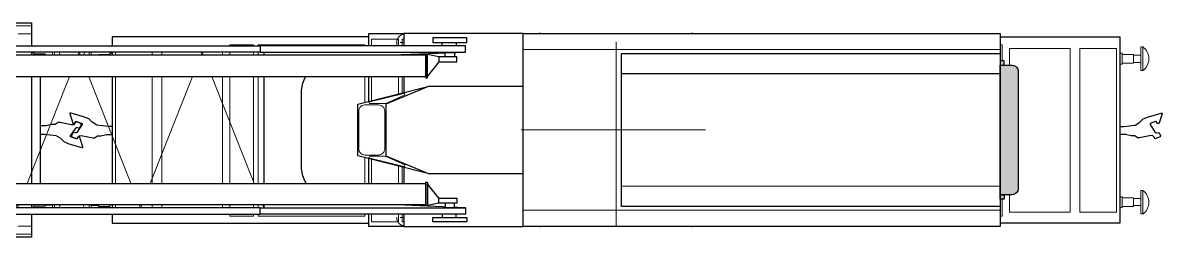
# Model space of a CAD drawing. Header units: millimetres. Extents: x -43929 to 22019, y 6537 to 66314.
# Drawn here: x -19277 to -753, y 9101 to 12576 of the extents above; entities that cross this region are included whole.
import ezdxf

# ---------------------------------------------------------------- set-up
doc = ezdxf.new("R2010")
doc.units = ezdxf.units.MM
doc.set_wipeout_variables(frame=1)
for name, pattern in [('CENTER', [16, 10, -2, 2, -2]), ('HIDDEN', [9.525, 6.35, -3.175]), ('K5LT_AXLED', [19.5, 15, -1.5, 1.5, -1.5])]:
    doc.linetypes.add(name, pattern=pattern)
for name, color, linetype, lineweight in [('1', 7, 'Continuous', 35), ('1 @ 1', 7, 'Continuous', 35), ('axes', 40, 'CENTER', 0), ('hatch2', 7, 'Continuous', 9), ('hid1', 7, 'HIDDEN', 0), ('hid3', 7, 'HIDDEN', 18), ('line2', 7, 'Continuous', 18), ('line3', 7, 'Continuous', 25)]:
    doc.layers.add(name, color=color, linetype=linetype, lineweight=lineweight)
doc.layers.add('help', color=4, linetype='Continuous', lineweight=0, plot=False)
doc.layers.add('line1', color=5, linetype='Continuous', true_color=0x0000ff)

# ---------------------------------------------------------------- blocks, each defined once
blk = doc.blocks.new('A$C697A24B6')
at = {"layer": 'line2', "ltscale": 1000}
for p, q in [((236, -115), (371, 5)), ((-46, -368), (88, -247))]:
    blk.add_line(p, q, dxfattribs=at)
for points in [[(263, 110), (271, 117), (209, 187), (196, 175)], [(263, 110), (271, 117), (371, 5), (663, -439), (523, -561), (360, -705), (-46, -368), (-146, -256), (-121, -233)], [(-196, -175), (-209, -187), (-146, -256), (-121, -233)]]:
    blk.add_lwpolyline(points, dxfattribs=at)
blk.add_arc((19, 14), 243, 359.7752, 0.2312, dxfattribs=at)
blk = doc.blocks.new('A$C575E5054')
at = {"layer": 'hid3', "ltscale": 1000}
blk.add_blockref('A$C697A24B6', (-1260, 1313), dxfattribs=at)
at = {"layer": 'hid3', "ltscale": 1000, "xscale": -1}
blk.add_blockref('A$C697A24B6', (1260, 1313), dxfattribs=at)
at = {"layer": 'hid3', "ltscale": 1000, "xscale": -1, "rotation": 180}
blk.add_blockref('A$C697A24B6', (-1260, -1313), dxfattribs=at)
at = {"layer": 'hid3', "ltscale": 1000, "rotation": 180}
blk.add_blockref('A$C697A24B6', (1260, -1313), dxfattribs=at)
blk = doc.blocks.new('A$C04AA4361')
at = {"layer": 'hid1', "ltscale": 100}
blk.add_line((-3420, 1556), (-1203, 1565), dxfattribs=at)
for points in [[(-3430, 1499), (-3429, 1419), (-3509, 1418)], [(-3349, 1419), (-3429, 1419), (-3429, 1339)], [(-1361, 1304), (-1241, 1305), (-1242, 1425)], [(-1241, 1185), (-1241, 1305), (-1121, 1306)], [(-1280, 1045), (-1733, 1178), (-3438, 1282)]]:
    blk.add_lwpolyline(points, dxfattribs=at)
for centre, radius in [((-3429, 1419), 137), ((-1241, 1305), 263)]:
    blk.add_circle(centre, radius, dxfattribs=at)
blk = doc.blocks.new('платформа ЕДК-1000_план ТРАНСПОРТ.')
blk.add_wipeout([(790477, 157191), (790477, 157444), (790435, 157444), (790435, 157462), (790253, 157462), (790253, 157477), (790133, 157477), (790133, 157341), (790102, 157341), (790044, 157399), (790004, 157531), (790031, 157640), (790102, 157721), (790133, 157721), (790133, 157592), (790253, 157592), (790253, 157604), (790435, 157604), (790435, 157619), (790477, 157619), (790477, 158630), (790383, 158630), (790293, 158608), (790235, 158608), (790187, 158574), (790158, 158574), (789969, 158613), (789941, 158609), (789913, 158580), (789905, 158559), (789818, 158592), (789813, 158613), (789841, 158664), (789878, 158657), (789888, 158657), (789901, 158664), (789985, 158791), (789985, 158808), (789897, 158839), (789885, 158839), (789868, 158815), (789859, 158807), (789850, 158807), (789837, 158816), (789787, 158970), (789787, 158978), (789806, 158978), (790011, 158919), (790095, 158883), (790150, 158828), (790226, 158783), (790411, 158760), (790477, 158760), (790477, 159772), (790435, 159772), (790435, 159786), (790253, 159786), (790253, 159799), (790133, 159799), (790133, 159670), (790102, 159670), (790033, 159747), (790004, 159853), (790030, 159967), (790102, 160050), (790133, 160050), (790133, 159914), (790253, 159914), (790253, 159928), (790435, 159928), (790435, 159947), (790477, 159947), (790477, 160214), (794650, 160214), (794650, 160268), (802683, 160268), (802683, 160214), (806855, 160214), (806855, 159947), (806897, 159947), (806897, 159928), (807079, 159928), (807079, 159914), (807199, 159914), (807199, 160050), (807231, 160050), (807313, 159943), (807329, 159852), (807297, 159741), (807231, 159670), (807199, 159670), (807199, 159799), (807079, 159799), (807079, 159786), (806897, 159786), (806897, 159772), (806855, 159772), (806855, 158760), (806922, 158760), (807107, 158783), (807183, 158828), (807238, 158883), (807322, 158919), (807527, 158978), (807546, 158978), (807546, 158970), (807496, 158816), (807484, 158807), (807474, 158807), (807465, 158815), (807448, 158839), (807436, 158839), (807348, 158808), (807348, 158791), (807432, 158664), (807445, 158657), (807455, 158657), (807492, 158664), (807520, 158613), (807515, 158592), (807428, 158559), (807420, 158580), (807392, 158609), (807364, 158613), (807175, 158574), (807146, 158574), (807098, 158608), (807040, 158608), (806950, 158630), (806855, 158630), (806855, 157619), (806897, 157619), (806897, 157604), (807079, 157604), (807079, 157592), (807199, 157592), (807199, 157721), (807231, 157721), (807306, 157632), (807329, 157531), (807298, 157416), (807231, 157341), (807199, 157341), (807199, 157477), (807079, 157477), (807079, 157462), (806897, 157462), (806897, 157444), (806855, 157444), (806855, 157191), (802683, 157191), (802683, 157138), (794650, 157138), (794650, 157191)]).dxf.layer = 'hatch2'
at = {"layer": 'axes', "color": 30, "linetype": 'K5LT_AXLED', "ltscale": 200, "true_color": 0xff8000}
for p, q in [((798666, 160268), (798666, 157138)), ((797134, 158703), (800199, 158703))]:
    blk.add_line(p, q, dxfattribs=at)
at = {"layer": 'hid1', "ltscale": 100}
for radius in [1350, 1027]:
    blk.add_circle((798666, 158695), radius, dxfattribs=at)
at = {"layer": 'line1', "color": 5, "ltscale": 1000, "true_color": 0x0000ff}
for points in [[(794650, 160268), (802683, 160268), (802683, 157138), (794650, 157138)], [(790477, 157191), (794650, 157191), (794650, 160214), (790477, 160214)], [(806855, 157191), (802683, 157191), (802683, 160214), (806855, 160214)]]:
    blk.add_lwpolyline(points, close=True, dxfattribs=at)
for points in [[(790478, 158760), (790411, 158760), (790226, 158783), (790150, 158828), (790095, 158883), (790011, 158919), (789806, 158978), (789787, 158978), (789787, 158970), (789837, 158816), (789850, 158807), (789859, 158807), (789868, 158815), (789885, 158839), (789897, 158839), (789985, 158808), (789985, 158800), (789985, 158791), (789901, 158664), (789888, 158657), (789878, 158657), (789841, 158664), (789813, 158613), (789818, 158592), (789905, 158559), (789913, 158580), (789941, 158609), (789969, 158613), (790158, 158574), (790187, 158574), (790235, 158608), (790293, 158608), (790383, 158630), (790477, 158630)], [(806855, 158760), (806922, 158760), (807107, 158783), (807183, 158828), (807238, 158883), (807322, 158919), (807527, 158978), (807546, 158978), (807546, 158970), (807496, 158816), (807484, 158807), (807474, 158807), (807465, 158815), (807448, 158839), (807436, 158839), (807348, 158808), (807348, 158800), (807348, 158791), (807432, 158664), (807445, 158657), (807455, 158657), (807492, 158664), (807520, 158613), (807515, 158592), (807428, 158559), (807420, 158580), (807392, 158609), (807364, 158613), (807175, 158574), (807146, 158574), (807098, 158608), (807040, 158608), (806950, 158630), (806856, 158630)]]:
    blk.add_lwpolyline(points, dxfattribs=at)
blk.add_circle((798666, 158695), 1283, dxfattribs=at)
at = {"layer": 'line2', "ltscale": 1000}
for points in [[(790102, 160050), (790133, 160050), (790133, 159670), (790102, 159670)], [(792390, 157306), (792771, 157306), (792771, 160085), (792390, 160085)], [(792850, 157306), (794582, 157306), (794582, 160085), (792850, 160085)], [(794692, 160176), (795131, 160176), (795131, 157214), (794692, 157214)], [(795191, 160176), (796221, 160176), (796221, 157214), (795191, 157214)], [(796342, 160176), (797306, 160176), (797306, 157214), (796342, 157214)], [(800991, 160176), (800027, 160176), (800027, 157214), (800991, 157214)], [(802142, 160176), (801111, 160176), (801111, 157214), (802142, 157214)], [(802641, 160176), (802201, 160176), (802201, 157214), (802641, 157214)], [(804482, 157306), (802751, 157306), (802751, 160085), (804482, 160085)], [(804942, 157306), (804561, 157306), (804561, 160085), (804942, 160085)], [(807231, 160050), (807199, 160050), (807199, 159670), (807231, 159670)], [(790253, 159799), (790133, 159799), (790133, 159914), (790253, 159914)], [(790435, 159786), (790253, 159786), (790253, 159928), (790435, 159928)], [(790477, 159772), (790435, 159772), (790435, 159947), (790477, 159947)], [(790530, 157369), (791126, 157369), (791126, 160024), (790530, 160024)], [(791284, 157369), (792269, 157369), (792269, 160024), (791284, 160024)], [(806048, 157369), (805063, 157369), (805063, 160024), (806048, 160024)], [(806802, 157369), (806206, 157369), (806206, 160024), (806802, 160024)], [(806855, 159772), (806897, 159772), (806897, 159947), (806855, 159947)], [(806897, 159786), (807079, 159786), (807079, 159928), (806897, 159928)], [(807079, 159799), (807199, 159799), (807199, 159914), (807079, 159914)], [(790102, 157341), (790133, 157341), (790133, 157721), (790102, 157721)], [(807231, 157341), (807199, 157341), (807199, 157721), (807231, 157721)], [(790253, 157592), (790133, 157592), (790133, 157477), (790253, 157477)], [(790435, 157604), (790253, 157604), (790253, 157462), (790435, 157462)], [(790477, 157619), (790435, 157619), (790435, 157444), (790477, 157444)], [(806855, 157619), (806897, 157619), (806897, 157444), (806855, 157444)], [(806897, 157604), (807079, 157604), (807079, 157462), (806897, 157462)], [(807079, 157592), (807199, 157592), (807199, 157477), (807079, 157477)]]:
    blk.add_lwpolyline(points, close=True, dxfattribs=at)
for centre, start, end in [((790237, 159859), 125.378, 234.622), ((807095, 159859), 305.378, 54.622), ((790237, 157531), 125.378, 234.622), ((807095, 157531), 305.378, 54.622)]:
    blk.add_arc(centre, 234, start, end, dxfattribs=at)
at = {"layer": 'line3', "ltscale": 1000}
blk.add_circle((798666, 158695), 1153, dxfattribs=at)
at = {"layer": 'help', "ltscale": 1000}
blk.add_blockref('A$C04AA4361', (798666, 158703), dxfattribs=at)
at = {"layer": 'help', "ltscale": 1000, "xscale": -1}
blk.add_blockref('A$C04AA4361', (798666, 158703), dxfattribs=at)
at = {"layer": 'help', "ltscale": 1000, "xscale": -1, "rotation": 180}
blk.add_blockref('A$C04AA4361', (798666, 158703), dxfattribs=at)
at = {"layer": 'help', "ltscale": 1000, "rotation": 180}
blk.add_blockref('A$C04AA4361', (798666, 158703), dxfattribs=at)
at = {"layer": 'hid3', "ltscale": 1000}
blk.add_blockref('A$C575E5054', (798666, 158703), dxfattribs=at)
blk = doc.blocks.new('подстреловая платформа ЕДК-1000_план')
blk.add_wipeout([(734612, 132273), (734612, 132759), (734570, 132759), (734570, 132778), (734388, 132778), (734388, 132792), (734268, 132792), (734268, 132656), (734237, 132656), (734166, 132736), (734138, 132847), (734162, 132949), (734237, 133036), (734268, 133036), (734268, 132907), (734388, 132907), (734388, 132920), (734570, 132920), (734570, 132934), (734612, 132934), (734612, 133112), (734467, 133112), (734467, 133946), (734399, 133946), (734214, 133923), (734138, 133878), (734083, 133823), (734000, 133787), (733794, 133728), (733775, 133728), (733775, 133736), (733825, 133890), (733838, 133899), (733847, 133899), (733856, 133891), (733873, 133867), (733885, 133867), (733973, 133898), (733973, 133915), (733889, 134042), (733876, 134049), (733866, 134049), (733829, 134042), (733801, 134094), (733806, 134114), (733893, 134147), (733901, 134126), (733929, 134097), (733957, 134093), (734146, 134132), (734175, 134132), (734223, 134098), (734281, 134098), (734371, 134076), (734467, 134076), (734467, 134909), (734612, 134909), (734612, 135087), (734570, 135087), (734570, 135102), (734388, 135102), (734388, 135114), (734268, 135114), (734268, 134985), (734237, 134984), (734164, 135068), (734138, 135175), (734165, 135283), (734237, 135365), (734268, 135365), (734268, 135229), (734388, 135229), (734388, 135244), (734570, 135244), (734570, 135262), (734612, 135262), (734612, 135749), (757881, 135749), (757881, 135262), (757923, 135262), (757923, 135244), (758105, 135244), (758105, 135229), (758225, 135229), (758225, 135365), (758256, 135365), (758328, 135283), (758355, 135175), (758328, 135066), (758256, 134984), (758225, 134985), (758225, 135114), (758105, 135114), (758105, 135102), (757923, 135102), (757923, 135087), (757881, 135087), (757881, 134909), (758026, 134909), (758026, 134076), (758121, 134076), (758211, 134098), (758269, 134098), (758318, 134132), (758347, 134132), (758536, 134093), (758564, 134097), (758592, 134126), (758600, 134147), (758687, 134114), (758692, 134094), (758663, 134042), (758626, 134049), (758617, 134049), (758603, 134042), (758520, 133915), (758520, 133898), (758608, 133867), (758620, 133867), (758637, 133891), (758646, 133899), (758655, 133899), (758668, 133890), (758717, 133736), (758717, 133728), (758699, 133728), (758493, 133787), (758410, 133823), (758354, 133878), (758278, 133923), (758093, 133946), (758026, 133946), (758026, 133112), (757881, 133112), (757881, 132934), (757923, 132934), (757923, 132920), (758105, 132920), (758105, 132907), (758225, 132907), (758225, 133036), (758256, 133036), (758329, 132953), (758355, 132847), (758330, 132742), (758256, 132656), (758225, 132656), (758225, 132792), (758105, 132792), (758105, 132778), (757923, 132778), (757923, 132759), (757881, 132759), (757881, 132273)]).dxf.layer = 'hatch2'
at = {"layer": 'line1', "color": 5, "ltscale": 1000, "true_color": 0x0000ff}
for p, q in [((757881, 134909), (758026, 134909)), ((758026, 134909), (758026, 133112)), ((757881, 133112), (758026, 133112))]:
    blk.add_line(p, q, dxfattribs=at)
blk.add_lwpolyline([(734612, 135749), (757881, 135748), (757881, 132273), (734612, 132273)], close=True, dxfattribs=at)
blk.add_lwpolyline([(758026, 133946), (758093, 133946), (758278, 133923), (758354, 133878), (758410, 133823), (758493, 133787), (758699, 133728), (758717, 133728), (758717, 133736), (758668, 133890), (758655, 133899), (758646, 133899), (758637, 133891), (758620, 133867), (758608, 133867), (758520, 133898), (758520, 133906), (758520, 133915), (758603, 134042), (758617, 134049), (758626, 134049), (758663, 134042), (758692, 134094), (758687, 134114), (758600, 134147), (758592, 134126), (758564, 134097), (758536, 134093), (758347, 134132), (758318, 134132), (758269, 134098), (758211, 134098), (758121, 134076), (758026, 134076)], dxfattribs=at)
at = {"layer": 'line2', "linetype": 'Continuous', "lineweight": 0}
for p, q in [((757669, 135571), (757881, 135571)), ((757669, 132451), (757881, 132451))]:
    blk.add_line(p, q, dxfattribs=at)
blk.add_lwpolyline([(734612, 135701), (757881, 135701), (757881, 132320), (734612, 132320)], close=True, dxfattribs=at)
at = {"layer": 'line2', "ltscale": 1000}
for points in [[(757881, 135087), (757923, 135087), (757923, 135262), (757881, 135262)], [(757923, 135102), (758105, 135102), (758105, 135244), (757923, 135244)], [(758105, 135114), (758225, 135114), (758225, 135229), (758105, 135229)], [(758256, 135365), (758225, 135365), (758225, 134985), (758256, 134985)], [(758256, 132656), (758225, 132656), (758225, 133036), (758256, 133036)], [(757881, 132934), (757923, 132934), (757923, 132759), (757881, 132759)], [(757923, 132920), (758105, 132920), (758105, 132778), (757923, 132778)], [(758105, 132907), (758225, 132907), (758225, 132792), (758105, 132792)]]:
    blk.add_lwpolyline(points, close=True, dxfattribs=at)
for centre in [(758121, 135175), (758121, 132847)]:
    blk.add_arc(centre, 234, 305.378, 54.622, dxfattribs=at)
blk = doc.blocks.new('кабина ЕДК-1000_план ТРАНСПОР.')
blk.add_wipeout([(763934, 148409), (763934, 149367), (763186, 149553), (763186, 150395), (763934, 150581), (763934, 151539), (773633, 151539), (773633, 151095), (773694, 151095), (773694, 151023), (773826, 151023), (773897, 150993), (773926, 150923), (773926, 149024), (773897, 148954), (773826, 148924), (773694, 148924), (773694, 148852), (773633, 148852), (773633, 148409)]).dxf.layer = 'hatch2'
at = {"layer": 'hatch2', "ltscale": 1000}
h = blk.add_hatch(color=2, dxfattribs=at)
h.dxf.hatch_style = 1
h.paths.add_polyline_path([(773694, 148924), (773633, 148924), (773633, 148852), (773694, 148852)])
h.paths.add_polyline_path([(773633, 149124), (773633, 148924), (773694, 148924), (773826, 148924, 0.018757), (773834, 148925)])
h.paths.add_polyline_path([(773926, 149377), (773633, 149668), (773633, 149396), (773926, 149105)])
h.paths.add_polyline_path([(773633, 150211), (773633, 149939), (773926, 149648), (773926, 149920)])
h.paths.add_polyline_path([(773633, 150755), (773633, 150483), (773926, 150192), (773926, 150464)])
h.paths.add_polyline_path([(773826, 151023), (773641, 151023), (773926, 150740), (773926, 150923, 0.414214)])
h.paths.add_polyline_path([(773694, 151095), (773633, 151095), (773633, 151031), (773641, 151023), (773694, 151023)])
at = {"layer": 'hatch2', "ltscale": 1000, "true_color": 0x000000}
h = blk.add_hatch(color=18, dxfattribs=at)
h.dxf.hatch_style = 1
h.paths.add_polyline_path([(773926, 149105), (773633, 149396), (773633, 149124), (773834, 148925, 0.392408), (773926, 149024)])
h.paths.add_polyline_path([(773633, 149939), (773633, 149668), (773926, 149377), (773926, 149648)])
h.paths.add_polyline_path([(773633, 150483), (773633, 150211), (773926, 149920), (773926, 150192)])
h.paths.add_polyline_path([(773641, 151023), (773633, 151023), (773633, 150755), (773926, 150464), (773926, 150740)])
at = {"layer": 'axes', "color": 30, "linetype": 'K5LT_AXLED', "ltscale": 200, "true_color": 0xff8000}
for p, q in [((767386, 151546), (767386, 148416)), ((765842, 149974), (768906, 149974))]:
    blk.add_line(p, q, dxfattribs=at)
at = {"layer": 'line1', "color": 5, "ltscale": 1000, "true_color": 0x0000ff}
for points in [[(763934, 150581), (763934, 151539), (765877, 151539)], [(765877, 150684), (764351, 150684), (763186, 150395), (763186, 149553), (764351, 149263), (765877, 149263)], [(764351, 149263), (763646, 149553), (763646, 150395), (764351, 150684)], [(765877, 148409), (763934, 148409), (763934, 149367)]]:
    blk.add_lwpolyline(points, dxfattribs=at)
for points in [[(765877, 148409), (773633, 148409), (773633, 151539), (765877, 151539)], [(764408, 151393), (764963, 151393), (764963, 151466), (764408, 151466)], [(764559, 151393), (764786, 151393), (764786, 151332), (764559, 151332)], [(767476, 148732), (773633, 148732), (773633, 151215), (767476, 151215)], [(773633, 151023), (773694, 151023), (773694, 151095), (773633, 151095)], [(773633, 148924), (773694, 148924), (773694, 148852), (773633, 148852)], [(764559, 148554), (764786, 148554), (764786, 148616), (764559, 148616)], [(764408, 148554), (764963, 148554), (764963, 148481), (764408, 148481)]]:
    blk.add_lwpolyline(points, close=True, dxfattribs=at)
blk.add_lwpolyline([(773633, 148924), (773826, 148924, 0.414214), (773926, 149024), (773926, 150923, 0.414214), (773826, 151023), (773633, 151023)], format="xyb", close=True, dxfattribs=at)
at = {"layer": 'line2', "ltscale": 1000}
for p, q in [((773633, 151276), (765877, 151276)), ((773633, 150883), (767476, 150883)), ((773633, 148671), (765877, 148671))]:
    blk.add_line(p, q, dxfattribs=at)
for points in [[(763387, 150401), (763622, 150401, 0.102646), (763642, 150405), (763944, 150536, 0.918184), (763934, 150565), (763384, 150431, 0.887271)], [(763304, 150380), (763526, 150380, -0.414214), (763626, 150280), (763626, 149667, -0.414214), (763526, 149567), (763304, 149567, -0.414214), (763204, 149667), (763204, 150280, -0.414214)], [(763387, 149546), (763622, 149546, -0.102646), (763642, 149542), (763944, 149411, -0.918184), (763934, 149382), (763384, 149516, -0.887271)]]:
    blk.add_lwpolyline(points, format="xyb", close=True, dxfattribs=at)
at = {"layer": 'line3', "ltscale": 1000}
blk.add_line((773633, 149064), (767476, 149064), dxfattribs=at)
blk = doc.blocks.new('A$C0CCE1D86')
blk.add_wipeout([(-2448, -1262), (-2448, -1366), (-5786, -1366), (-5786, -1262), (-5728, -1262), (-5728, 1262), (-5786, 1262), (-5786, 1366), (-2448, 1366), (-2445, 1262), (-4537, 1184), (-4947, 1000), (-5115, 584), (-5115, -569), (-4947, -985), (-4537, -1169)]).dxf.layer = 'hatch2'
at = {"layer": 'line1', "color": 5, "ltscale": 1000, "true_color": 0x0000ff}
blk.add_lwpolyline([(-2448, -1262), (-4537, -1169, -0.403243), (-5115, -569), (-5115, 8), (-5115, 584, -0.403243), (-4537, 1184), (-2448, 1262)], format="xyb", dxfattribs=at)
blk.add_wipeout([(-5786, 1262), (-5786, 1366), (-21762, 1366), (-23077, 1154), (-23077, 1053), (-28818, 159), (-28818, -160), (-23077, -1044), (-23077, -1145), (-21762, -1366), (-5786, -1366), (-5786, -1262), (-21762, -1263), (-21762, -735), (-22939, -201), (-23052, -103), (-23067, 64), (-22968, 184), (-21763, 735), (-21763, 1262)]).dxf.layer = 'hatch2'
blk.add_line((-5728, 1262), (-5728, -1262), dxfattribs=at)
for points in [[(-23077, 1053), (-23077, 1154), (-21762, 1366), (-10432, 1366), (-5786, 1366), (-5786, 1262), (-10432, 1262), (-21763, 1262)], [(-23077, -1044), (-23077, -1145), (-21762, -1366), (-10433, -1366), (-5786, -1366), (-5786, -1262), (-10431, -1262), (-21762, -1262)]]:
    blk.add_lwpolyline(points, close=True, dxfattribs=at)
at = {"layer": 'line1', "ltscale": 1000}
for points in [[(-5786, 1262), (-2448, 1262), (-2448, 1366), (-5786, 1366)], [(-5786, -1262), (-2448, -1262), (-2448, -1366), (-5786, -1366)]]:
    blk.add_lwpolyline(points, close=True, dxfattribs=at)
at = {"layer": 'line2', "ltscale": 1000}
blk.add_lwpolyline([(-5728, -1262), (-6728, 1262), (-7728, -1262), (-8728, 1262), (-9728, -1262), (-10728, 1262), (-11728, -1262), (-12728, 1262), (-13728, -1262), (-14728, 1262), (-15728, -1262), (-16728, 1262), (-17728, -1262), (-18728, 1262), (-19728, -1261), (-20728, 1262), (-21728, -1262)], dxfattribs=at)
blk = doc.blocks.new('портал план')
blk.add_wipeout([(763435, 142748), (763435, 142766), (763461, 142766), (763461, 142757), (763644, 142722), (763750, 142722), (763750, 142789), (763901, 142789), (763901, 142722), (763938, 142722), (763938, 142640), (763644, 142640), (763461, 142408), (763461, 142382), (763435, 142382), (763435, 142399), (756579, 142399), (756579, 140668), (763435, 140668), (763435, 140686), (763461, 140686), (763461, 140659), (763644, 140428), (763938, 140428), (763938, 140346), (763901, 140346), (763901, 140279), (763750, 140279), (763750, 140346), (763644, 140346), (763461, 140310), (763461, 140302), (763435, 140302), (763435, 140319), (756579, 140319), (756579, 140227), (756518, 140227), (756518, 140277), (756220, 140277), (756220, 140227), (756159, 140227), (756159, 142840), (756220, 142840), (756220, 142791), (756518, 142791), (756518, 142841), (756579, 142841), (756579, 142748)]).dxf.layer = 'line1'
at = {"layer": 'line1', "color": 5, "ltscale": 1000, "true_color": 0x0000ff}
for p, q in [((763644, 142722), (763461, 142757)), ((763644, 142640), (763461, 142408)), ((763644, 140428), (763461, 140659)), ((763644, 140346), (763461, 140310))]:
    blk.add_line(p, q, dxfattribs=at)
for points in [[(756518, 142841), (756518, 140227), (756579, 140227), (756579, 142841)], [(763461, 142382), (763461, 142766), (763435, 142766), (763435, 142382)], [(763938, 142640), (763938, 142722), (763644, 142722), (763644, 142640)], [(763750, 142789), (763901, 142789), (763901, 142722), (763750, 142722)], [(763461, 140686), (763461, 140302), (763435, 140302), (763435, 140686)], [(763938, 140428), (763938, 140346), (763644, 140346), (763644, 140428)], [(763750, 140279), (763901, 140279), (763901, 140346), (763750, 140346)]]:
    blk.add_lwpolyline(points, close=True, dxfattribs=at)
for points in [[(756579, 142399), (763435, 142399), (763435, 142748), (756579, 142748)], [(756579, 140668), (763435, 140668), (763435, 140319), (756579, 140319)]]:
    blk.add_lwpolyline(points, dxfattribs=at)
blk.add_wipeout([(756159, 141175), (756159, 140835), (755293, 140835), (755293, 140776), (755238, 140776), (755238, 140544), (755293, 140544), (755293, 140485), (754738, 140485), (754738, 140544), (754792, 140544), (754792, 140776), (754738, 140776), (754738, 140835), (754816, 140835), (754816, 141175), (754957, 141175), (754957, 141893), (754816, 141893), (754816, 142233), (754738, 142233), (754738, 142292), (754792, 142292), (754792, 142524), (754738, 142524), (754738, 142583), (755293, 142583), (755293, 142524), (755238, 142524), (755238, 142292), (755293, 142292), (755293, 142233), (756159, 142233), (756159, 141893), (755057, 141893), (755057, 141175)]).dxf.layer = 'line1'
for points in [[(756159, 142840), (756159, 140227), (756220, 140227), (756220, 142840)], [(756518, 142791), (756518, 140277), (756220, 140277), (756220, 142791)], [(754738, 142583), (755293, 142583), (755293, 142524), (754738, 142524)], [(754792, 142524), (755238, 142524), (755238, 142292), (754792, 142292)], [(754738, 142292), (755293, 142292), (755293, 142233), (754738, 142233)], [(754957, 141893), (755057, 141893), (755057, 141175), (754957, 141175)], [(754738, 140776), (755293, 140776), (755293, 140835), (754738, 140835)], [(754792, 140544), (755238, 140544), (755238, 140776), (754792, 140776)], [(754738, 140485), (755293, 140485), (755293, 140544), (754738, 140544)]]:
    blk.add_lwpolyline(points, close=True, dxfattribs=at)
for points in [[(756159, 142233), (754816, 142233), (754816, 141893), (756159, 141893)], [(756159, 140835), (754816, 140835), (754816, 141175), (756159, 141175)]]:
    blk.add_lwpolyline(points, dxfattribs=at)
blk = doc.blocks.new('*U45')
at = {"layer": '1'}
blk.add_blockref('платформа ЕДК-1000_план ТРАНСПОРТ.', (-798666, -158703), dxfattribs=at)
blk.add_blockref('подстреловая платформа ЕДК-1000_план', (-767386, -134011), dxfattribs=at)
at = {"layer": '1', "xscale": -1, "rotation": 180}
blk.add_blockref('кабина ЕДК-1000_план ТРАНСПОР.', (-767386, 149974), dxfattribs=at)
at = {"layer": '1', "ltscale": 1000}
blk.add_blockref('A$C0CCE1D86', (0, 0), dxfattribs=at)
at = {"layer": '1'}
blk.add_blockref('портал план', (-766525, -141534), dxfattribs=at)

msp = doc.modelspace()

# ---------------------------------------------------------------- block references
at = {"layer": '1 @ 1'}
msp.add_blockref('*U45', (-9632.8, 10838.5), dxfattribs=at)

doc.saveas('drawing.dxf')
